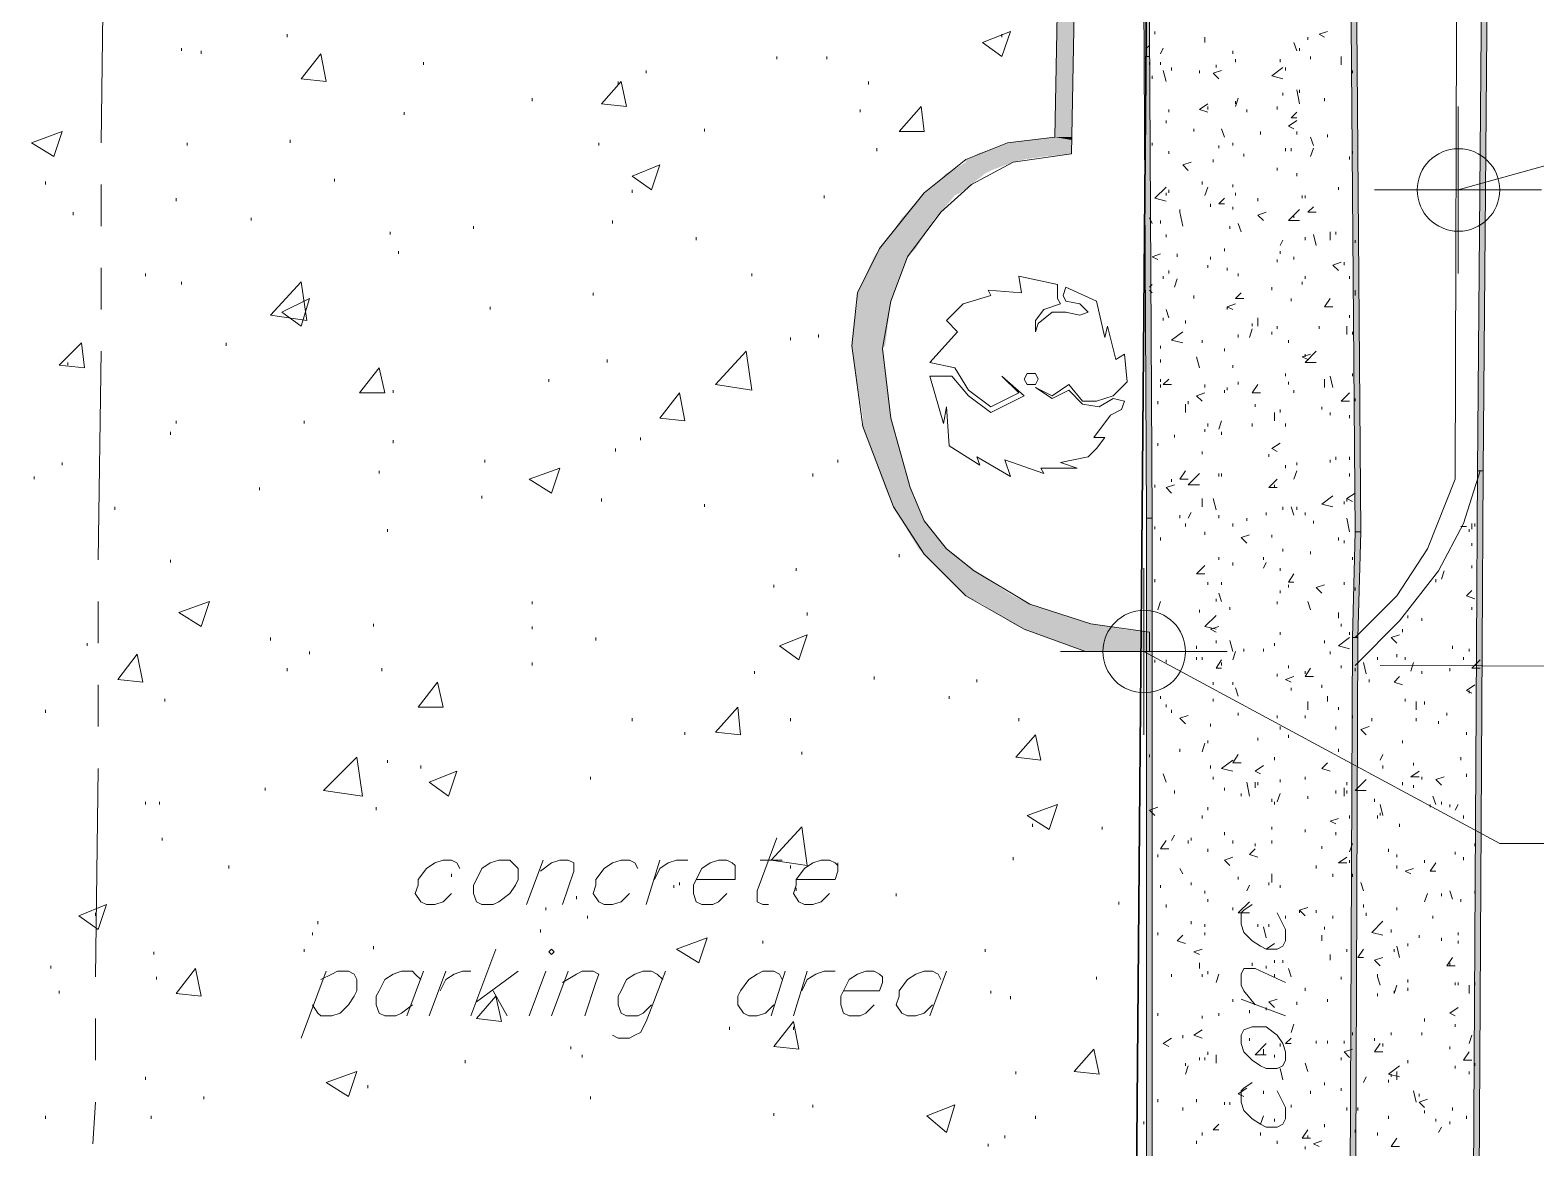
# Model space of a CAD drawing. Header units: inches. Extents: x 10 to 486, y 7 to 426.
# Drawn here: x 350.38 to 386.48, y 54.98 to 81.78 of the extents above; entities that cross this region are included whole.
import ezdxf

# ---------------------------------------------------------------- set-up
doc = ezdxf.new("R2010")
doc.units = ezdxf.units.IN
doc.header["$LTSCALE"] = 3
doc.header["$MEASUREMENT"] = 0
doc.layers.add('PDF_Geometry', color=7, linetype='Continuous', true_color=0x999999)
doc.layers.add('PDF_Solid Fills', color=7, linetype='Continuous')

msp = doc.modelspace()

# ---------------------------------------------------------------- hatches: boundary and pattern name
at = {"layer": 'PDF_Solid Fills', "true_color": 0x767676, "transparency": 33554559}
for points in [[(385.143, 71.217), (385.21, 71.217), (385.41, 95.15), (385.277, 95.15), (385.077, 71.217)], [(385.01, 47.217), (385.077, 47.217), (385.21, 71.217), (385.077, 71.217), (384.943, 47.217)]]:
    msp.add_hatch(color=8, dxfattribs=at).paths.add_polyline_path(points)

# ---------------------------------------------------------------- linework, layer by layer
at = {"layer": 'PDF_Geometry', "color": 7, "lineweight": 35}
msp.add_lwpolyline([(152.877, 30.217), (376.677, 27.083), (379.477, 363.817), (346.277, 380.083), (56.61, 152.817)], close=True, dxfattribs=at)
at = {"layer": 'PDF_Geometry', "color": 8, "lineweight": 13, "true_color": 0x767676}
for points in [[(382.143, 67.217), (383.143, 68.217), (383.877, 69.35), (384.543, 71.017), (384.61, 95.283), (384.943, 119.95), (385.277, 144.55), (385.343, 170.083), (385.41, 173.683), (385.343, 174.55), (385.077, 175.417), (384.677, 176.15), (384.077, 176.817), (383.41, 177.35), (382.61, 177.75)], [(382.143, 66.55), (383.21, 67.617), (384.143, 68.817), (384.743, 69.95), (385.143, 71.217)], [(368.277, 62.417), (367.81, 61.15), (367.81, 60.883), (367.943, 60.817), (368.077, 60.817)], [(360.677, 61.683), (360.61, 61.817), (360.477, 61.883), (360.277, 61.883), (360.077, 61.817), (359.877, 61.683), (359.677, 61.417), (359.677, 61.283), (359.61, 61.083), (359.743, 60.883), (359.877, 60.817), (360.077, 60.817), (360.277, 60.883), (360.477, 61.083)], [(362.277, 60.817), (362.677, 61.883)], [(362.61, 61.617), (362.877, 61.817), (363.077, 61.883), (363.277, 61.883), (363.41, 61.817), (363.41, 61.617), (363.143, 60.817)], [(364.943, 61.683), (364.877, 61.817), (364.743, 61.883), (364.543, 61.883), (364.343, 61.817), (364.143, 61.683), (363.943, 61.417), (363.943, 61.283), (363.877, 61.083), (364.01, 60.883), (364.143, 60.817), (364.343, 60.817), (364.543, 60.883), (364.743, 61.083)], [(365.143, 60.817), (365.477, 61.883)], [(365.343, 61.417), (365.477, 61.683), (365.677, 61.817), (365.877, 61.883), (366.143, 61.883)], [(366.343, 61.417), (367.277, 61.417), (367.277, 61.75), (367.21, 61.817), (367.077, 61.883), (366.877, 61.883), (366.677, 61.817), (366.477, 61.683), (366.343, 61.417), (366.277, 61.283), (366.277, 61.083), (366.343, 60.883), (366.477, 60.817), (366.743, 60.817), (366.877, 60.883), (367.077, 61.083)], [(367.877, 61.883), (368.41, 61.883)], [(368.743, 61.417), (369.677, 61.417), (369.743, 61.617), (369.743, 61.75), (369.677, 61.817), (369.543, 61.883), (369.343, 61.883), (369.143, 61.817), (368.943, 61.683), (368.743, 61.417), (368.743, 61.283), (368.677, 61.083), (368.81, 60.883), (368.943, 60.817), (369.143, 60.817), (369.343, 60.883), (369.543, 61.083)], [(379.677, 60.817), (379.477, 60.683), (379.41, 60.617), (379.41, 60.35), (379.477, 60.15), (379.677, 59.95), (379.877, 59.817), (380.01, 59.75), (380.277, 59.75), (380.41, 59.817), (380.477, 59.95), (380.477, 60.217), (380.41, 60.35), (380.277, 60.617)], [(360.943, 58.15), (361.543, 59.75)], [(357.477, 59.217), (356.877, 57.617)], [(357.343, 59.017), (357.61, 59.15), (357.743, 59.217), (358.01, 59.217), (358.143, 59.15), (358.21, 59.017), (358.21, 58.75), (358.143, 58.617), (358.01, 58.417), (357.81, 58.217), (357.61, 58.15), (357.343, 58.15), (357.277, 58.217), (357.143, 58.417)], [(359.743, 59.017), (359.61, 59.15), (359.543, 59.217), (359.277, 59.217), (359.077, 59.15), (358.877, 59.017), (358.743, 58.75), (358.677, 58.617), (358.677, 58.417), (358.743, 58.217), (358.877, 58.15), (359.143, 58.15), (359.277, 58.217), (359.543, 58.417)], [(359.81, 59.217), (359.41, 58.15)], [(359.943, 58.15), (360.343, 59.217)], [(360.21, 58.75), (360.343, 59.017), (360.543, 59.15), (360.743, 59.217), (360.943, 59.217)], [(362.077, 59.217), (361.077, 58.483)], [(362.743, 59.217), (362.343, 58.15)], [(362.877, 58.15), (363.277, 59.217)], [(363.143, 58.95), (363.477, 59.15), (363.61, 59.217), (363.877, 59.217), (364.01, 59.15), (363.943, 58.95), (363.677, 58.15)], [(365.61, 59.217), (365.143, 58.017), (365.01, 57.75), (364.877, 57.683), (364.743, 57.617), (364.477, 57.617), (364.343, 57.683)], [(365.543, 59.017), (365.41, 59.15), (365.277, 59.217), (365.077, 59.217), (364.877, 59.15), (364.677, 59.017), (364.543, 58.75), (364.477, 58.617), (364.477, 58.417), (364.543, 58.217), (364.677, 58.15), (364.943, 58.15), (365.077, 58.217), (365.277, 58.417)], [(368.41, 59.017), (368.343, 59.15), (368.21, 59.217), (367.943, 59.217), (367.81, 59.15), (367.61, 59.017), (367.41, 58.75), (367.343, 58.617), (367.343, 58.417), (367.477, 58.217), (367.61, 58.15), (367.81, 58.15), (368.01, 58.217), (368.21, 58.417)], [(368.477, 59.217), (368.143, 58.15)], [(368.677, 58.15), (369.01, 59.217)], [(368.877, 58.75), (369.01, 59.017), (369.21, 59.15), (369.41, 59.217), (369.677, 59.217)], [(369.877, 58.75), (370.743, 58.75), (370.81, 58.95), (370.81, 59.083), (370.743, 59.15), (370.61, 59.217), (370.41, 59.217), (370.21, 59.15), (370.01, 59.017), (369.877, 58.75), (369.81, 58.617), (369.81, 58.417), (369.877, 58.217), (370.01, 58.15), (370.277, 58.15), (370.41, 58.217), (370.61, 58.417)], [(372.21, 59.017), (372.143, 59.15), (372.01, 59.217), (371.81, 59.217), (371.61, 59.15), (371.41, 59.017), (371.21, 58.75), (371.21, 58.617), (371.143, 58.417), (371.277, 58.217), (371.41, 58.15), (371.61, 58.15), (371.81, 58.217), (372.01, 58.417)], [(372.343, 59.217), (371.943, 58.15)], [(379.743, 58.417), (379.477, 58.75), (379.41, 58.883), (379.41, 59.15), (379.477, 59.283), (379.743, 59.283), (380.477, 58.95)], [(361.477, 58.75), (361.81, 58.15)], [(380.477, 58.15), (379.41, 58.55)], [(379.677, 56.55), (379.477, 56.417), (379.41, 56.35), (379.41, 56.083), (379.477, 55.883), (379.677, 55.683), (379.877, 55.55), (380.01, 55.483), (380.277, 55.483), (380.41, 55.55), (380.477, 55.683), (380.477, 55.95), (380.41, 56.083), (380.277, 56.35)]]:
    msp.add_lwpolyline(points, dxfattribs=at)
at = {"layer": 'PDF_Geometry', "color": 9, "lineweight": 13, "true_color": 0xbbbbbb}
msp.add_lwpolyline([(375.743, 100.15), (375.343, 78.817), (373.943, 78.617), (372.943, 78.083), (372.21, 77.417), (371.41, 76.35), (371.01, 75.283), (370.81, 74.15), (371.01, 72.483), (371.477, 70.817), (371.81, 70.017), (372.343, 69.35), (373.01, 68.817), (374.343, 68.017), (375.81, 67.55), (377.21, 67.35), (377.21, 66.883), (375.677, 66.883), (374.21, 67.417), (372.81, 68.217), (371.81, 69.217), (371.077, 70.35), (370.343, 72.283), (370.077, 74.217), (370.21, 75.483), (370.743, 76.55), (371.81, 77.883), (372.81, 78.683), (373.81, 79.083), (374.943, 79.217), (375.343, 100.283)], dxfattribs=at)
at = {"layer": 'PDF_Geometry', "lineweight": 5}
for points in [[(377.143, 70.083), (377.277, 70.083), (377.143, 95.083), (377.01, 95.083)], [(382.143, 69.75), (382.277, 69.75), (382.077, 95.15), (381.943, 95.15)], [(377.143, 44.95), (377.277, 44.95), (377.277, 70.083), (377.143, 70.083)], [(382.077, 67.217), (382.21, 67.217), (382.277, 69.75), (382.143, 69.75)], [(382.01, 50.617), (382.143, 50.617), (382.21, 67.217), (382.077, 67.217)]]:
    msp.add_lwpolyline(points, close=True, dxfattribs=at)
at = {"layer": 'PDF_Geometry', "color": 8, "lineweight": 5, "true_color": 0x767676}
for points in [[(385.143, 71.217), (385.21, 71.217), (385.41, 95.15), (385.277, 95.15), (385.077, 71.217)], [(385.01, 47.217), (385.077, 47.217), (385.21, 71.217), (385.077, 71.217), (384.943, 47.217)]]:
    msp.add_lwpolyline(points, close=True, dxfattribs=at)
at = {"layer": 'PDF_Geometry', "color": 7, "lineweight": 20}
for points in [[(352.077, 79.083), (352.143, 84.083)], [(352.077, 77.083), (352.077, 78.083)], [(352.077, 75.083), (352.077, 76.083)], [(352.01, 69.083), (352.077, 74.083)], [(352.01, 67.083), (352.01, 68.083)], [(352.01, 65.083), (352.01, 66.083)], [(351.943, 59.083), (352.01, 64.083)], [(351.943, 57.083), (351.943, 58.083)], [(351.877, 55.083), (351.943, 56.083)]]:
    msp.add_lwpolyline(points, dxfattribs=at)
at = {"layer": 'PDF_Geometry', "lineweight": 13}
for points in [[(356.543, 81.683), (356.543, 81.617)], [(373.677, 81.683), (373.677, 81.617)], [(377.343, 81.75), (377.343, 81.683)], [(378.543, 81.483), (378.543, 81.617)], [(381.01, 81.617), (381.01, 81.55)], [(381.41, 81.617), (381.277, 81.683), (381.477, 81.75)], [(354.01, 81.35), (354.01, 81.283)], [(354.477, 81.283), (354.477, 81.217)], [(377.143, 81.35), (377.21, 81.417)], [(377.477, 81.217), (377.543, 81.35)], [(379.21, 81.283), (379.21, 81.217)], [(380.743, 81.283), (380.677, 81.483)], [(380.81, 81.35), (380.81, 81.283)], [(359.81, 81.017), (359.81, 80.95)], [(368.277, 81.15), (368.277, 81.083)], [(369.477, 81.15), (369.477, 81.083)], [(377.143, 81.15), (377.21, 81.15)], [(377.21, 81.017), (377.21, 80.95)], [(377.477, 81.017), (377.477, 80.95)], [(377.743, 80.883), (377.743, 80.817)], [(378.81, 80.95), (378.81, 80.883)], [(379.277, 81.083), (379.277, 81.017)], [(380.41, 80.617), (380.143, 80.683), (380.41, 80.883)], [(380.343, 81.083), (380.343, 81.017)], [(380.477, 80.883), (380.477, 80.817)], [(381.077, 81.15), (381.077, 81.083)], [(381.81, 80.95), (381.81, 81.15)], [(364.477, 80.55), (364.477, 80.483)], [(365.143, 80.817), (365.143, 80.75)], [(370.477, 80.55), (370.477, 80.483)], [(377.277, 80.683), (377.277, 80.617)], [(377.61, 80.55), (377.543, 80.817)], [(378.41, 80.817), (378.41, 80.75)], [(378.877, 80.617), (378.743, 80.75), (378.943, 80.817)], [(382.077, 80.817), (382.077, 80.75)], [(362.41, 80.15), (362.41, 80.083)], [(379.277, 79.95), (379.343, 80.15)], [(380.41, 80.283), (380.41, 80.217)], [(380.81, 80.017), (380.743, 80.35)], [(380.81, 80.35), (380.81, 80.283)], [(381.41, 80.15), (381.41, 80.083)], [(359.343, 79.817), (359.343, 79.75)], [(370.277, 79.883), (370.277, 79.817)], [(377.677, 79.883), (377.677, 79.817)], [(378.61, 79.817), (378.41, 79.883), (378.61, 80.017)], [(378.61, 79.95), (378.61, 79.883)], [(379.277, 80.083), (379.277, 80.017)], [(379.543, 79.883), (379.543, 79.817)], [(380.277, 79.95), (380.277, 79.883)], [(380.743, 79.683), (380.61, 79.683), (380.743, 79.817)], [(377.61, 79.617), (377.61, 79.55)], [(380.677, 79.417), (380.543, 79.483), (380.743, 79.617)], [(354.143, 79.083), (354.143, 79.017)], [(356.61, 79.15), (356.61, 79.083)], [(364.01, 79.083), (364.01, 79.017)], [(366.543, 79.417), (366.543, 79.35)], [(377.277, 79.083), (377.277, 79.017)], [(378.277, 79.417), (378.277, 79.35)], [(379.01, 79.217), (378.943, 79.417)], [(379.21, 79.083), (379.21, 79.017)], [(379.877, 79.35), (379.877, 79.283)], [(380.743, 79.35), (380.743, 79.283)], [(381.143, 79.017), (381.077, 79.217)], [(381.477, 79.283), (381.477, 79.217)], [(370.677, 78.95), (370.677, 78.883)], [(377.677, 78.883), (377.677, 78.817)], [(378.877, 79.017), (378.877, 78.95)], [(379.477, 78.817), (379.477, 78.75)], [(380.477, 78.95), (380.477, 78.883)], [(380.61, 78.95), (380.61, 78.883)], [(381.077, 78.75), (381.143, 78.95)], [(382.01, 78.75), (382.01, 78.683)], [(382.077, 78.883), (382.077, 78.817)], [(378.143, 78.417), (378.01, 78.55), (378.21, 78.617)], [(378.743, 78.683), (378.743, 78.617)], [(380.277, 78.483), (380.277, 78.417)], [(380.743, 78.35), (380.743, 78.283)], [(350.743, 78.15), (350.743, 78.083)], [(357.677, 78.217), (357.677, 78.15)], [(377.61, 77.683), (377.343, 77.75), (377.61, 78.017)], [(378.477, 78.15), (378.477, 78.083)], [(378.543, 77.817), (378.61, 78.017)], [(379.21, 78.083), (379.21, 78.017)], [(381.743, 78.017), (381.743, 77.95)], [(353.877, 77.75), (353.877, 77.683)], [(364.81, 77.95), (364.81, 77.883)], [(369.41, 77.817), (369.41, 77.75)], [(377.61, 77.883), (377.61, 77.817)], [(377.677, 77.95), (377.677, 77.883)], [(378.677, 77.617), (378.677, 77.55)], [(379.01, 77.617), (378.877, 77.617), (379.01, 77.75)], [(379.277, 77.883), (379.277, 77.817)], [(379.81, 77.75), (379.81, 77.683)], [(380.877, 77.817), (380.877, 77.75)], [(380.943, 77.817), (380.943, 77.75)], [(351.41, 77.417), (351.41, 77.35)], [(355.677, 77.283), (355.677, 77.217)], [(377.277, 77.15), (377.21, 77.283)], [(378.01, 77.083), (377.943, 77.417), (377.943, 77.483)], [(379.21, 77.55), (379.21, 77.483)], [(379.943, 77.217), (379.81, 77.35), (380.01, 77.417)], [(380.81, 77.217), (380.543, 77.217), (380.81, 77.483)], [(380.677, 77.35), (380.677, 77.283)], [(381.21, 77.417), (381.01, 77.417), (381.143, 77.55)], [(359.01, 76.95), (359.01, 76.883)], [(361.01, 77.083), (361.01, 77.017)], [(364.343, 77.217), (364.343, 77.15)], [(377.477, 77.217), (377.477, 77.15)], [(379.143, 77.083), (379.143, 77.017)], [(379.41, 76.95), (379.343, 77.15)], [(381.543, 76.75), (381.543, 76.95)], [(381.677, 76.95), (381.677, 76.883)], [(366.343, 76.817), (366.343, 76.75)], [(377.61, 76.883), (377.61, 76.817)], [(379.01, 76.55), (379.01, 76.483)], [(380.343, 76.617), (380.41, 76.75)], [(380.943, 76.817), (380.943, 76.75)], [(381.21, 76.617), (381.143, 76.883)], [(382.143, 76.75), (382.143, 76.683)], [(359.21, 76.483), (359.21, 76.417)], [(377.41, 76.283), (377.277, 76.35), (377.477, 76.417)], [(377.877, 76.417), (377.877, 76.35)], [(378.677, 76.35), (378.677, 76.283)], [(380.277, 76.283), (380.277, 76.217)], [(380.343, 76.483), (380.343, 76.417)], [(380.677, 76.35), (380.677, 76.283)], [(381.743, 76.017), (381.61, 76.15), (381.81, 76.217)], [(381.877, 76.217), (381.877, 76.15)], [(353.143, 75.95), (353.143, 75.883)], [(367.677, 75.95), (367.677, 75.883)], [(377.543, 75.883), (377.543, 75.817)], [(377.677, 76.017), (377.677, 75.95)], [(377.81, 75.617), (377.877, 75.817)], [(378.61, 76.15), (378.61, 76.083)], [(379.077, 76.083), (379.077, 76.017)], [(379.343, 75.95), (379.343, 75.883)], [(380.943, 75.883), (380.943, 75.817)], [(382.01, 75.883), (382.01, 75.817)], [(354.01, 75.75), (354.01, 75.683)], [(363.877, 75.483), (363.877, 75.417)], [(377.21, 75.617), (377.277, 75.683)], [(377.21, 75.55), (377.277, 75.483)], [(379.477, 75.35), (379.277, 75.35), (379.41, 75.483)], [(380.143, 75.617), (380.143, 75.55)], [(380.877, 75.75), (380.877, 75.683)], [(382.143, 75.417), (382.143, 75.483), (382.143, 75.55)], [(361.41, 75.15), (361.41, 75.083)], [(378.277, 75.417), (378.277, 75.35)], [(379.21, 75.083), (379.077, 75.15), (379.277, 75.217)], [(379.077, 75.15), (379.077, 75.083)], [(380.61, 75.35), (380.61, 75.283)], [(381.61, 75.15), (381.41, 75.15), (381.543, 75.35)], [(377.543, 74.883), (377.543, 74.817)], [(377.677, 74.883), (377.61, 75.083)], [(378.077, 74.817), (378.077, 74.75)], [(379.677, 74.75), (379.677, 74.683)], [(379.81, 74.683), (379.81, 74.883)], [(382.01, 74.95), (382.01, 74.883)], [(368.61, 74.417), (368.61, 74.35)], [(369.277, 74.483), (369.277, 74.417)], [(378.01, 74.283), (377.743, 74.35), (378.01, 74.55)], [(379.343, 74.483), (379.343, 74.417)], [(379.61, 74.417), (379.677, 74.617)], [(380.143, 74.55), (380.143, 74.483)], [(380.277, 74.683), (380.277, 74.617)], [(381.943, 74.483), (381.943, 74.683)], [(382.077, 74.55), (382.077, 74.483)], [(355.077, 74.283), (355.077, 74.217)], [(377.477, 74.217), (377.477, 74.15)], [(378.477, 74.35), (378.477, 74.283)], [(379.01, 74.15), (379.01, 74.083)], [(380.543, 74.35), (380.543, 74.283)], [(381.01, 73.883), (380.877, 73.95), (381.077, 74.017)], [(381.21, 73.817), (380.943, 73.817), (381.21, 74.083)], [(380.943, 74.017), (380.943, 73.95)], [(351.277, 73.817), (351.277, 73.75)], [(364.21, 73.883), (364.21, 73.817)], [(377.477, 73.883), (377.477, 73.817)], [(378.41, 73.683), (378.343, 73.95)], [(379.21, 73.75), (379.21, 73.683)], [(362.81, 73.417), (362.81, 73.35)], [(377.477, 73.417), (377.477, 73.35)], [(377.477, 73.283), (377.477, 73.217)], [(377.743, 73.283), (377.543, 73.283), (377.677, 73.417)], [(378.543, 73.283), (378.543, 73.217)], [(379.343, 73.35), (379.343, 73.283)], [(379.877, 73.083), (379.677, 73.083), (379.81, 73.283)], [(380.477, 73.55), (380.477, 73.483)], [(380.543, 73.35), (380.543, 73.283)], [(381.41, 73.217), (381.41, 73.417)], [(381.61, 73.217), (381.543, 73.483)], [(382.077, 73.55), (382.077, 73.483)], [(359.077, 73.15), (359.077, 73.083)], [(378.477, 72.883), (378.343, 73.017), (378.543, 73.083)], [(379.01, 73.15), (379.01, 73.083)], [(379.077, 73.217), (379.077, 73.15)], [(380.677, 73.15), (380.677, 73.083)], [(382.01, 72.883), (381.81, 72.883), (382.01, 73.083)], [(382.143, 72.95), (382.143, 72.883)], [(377.41, 72.883), (377.41, 72.817)], [(378.077, 72.617), (378.077, 72.817)], [(378.143, 72.883), (378.143, 72.817)], [(379.743, 72.817), (379.743, 72.75)], [(380.21, 72.417), (380.21, 72.617)], [(380.343, 72.683), (380.343, 72.617)], [(381.343, 72.75), (381.343, 72.683)], [(381.543, 72.617), (381.543, 72.55)], [(353.877, 72.417), (353.877, 72.35)], [(356.943, 72.417), (356.943, 72.35)], [(378.543, 72.217), (378.543, 72.15)], [(378.61, 72.35), (378.61, 72.283)], [(378.877, 72.217), (378.943, 72.417)], [(379.677, 72.35), (379.677, 72.283)], [(380.477, 72.35), (380.477, 72.283)], [(382.01, 72.55), (382.01, 72.483)], [(353.743, 72.15), (353.743, 72.083)], [(359.077, 71.95), (359.077, 71.883)], [(365.01, 72.017), (365.01, 71.95)], [(377.41, 71.883), (377.41, 71.817)], [(377.81, 72.083), (377.81, 72.017)], [(378.943, 72.15), (378.943, 72.083)], [(380.277, 71.683), (380.143, 71.75), (380.343, 71.883)], [(361.277, 71.483), (361.277, 71.417)], [(364.41, 71.75), (364.41, 71.683)], [(369.743, 71.483), (369.743, 71.417)], [(378.477, 71.683), (378.477, 71.617)], [(380.077, 71.617), (380.077, 71.55)], [(381.543, 71.483), (381.543, 71.417)], [(381.677, 71.55), (381.677, 71.483)], [(382.01, 71.55), (382.01, 71.483)], [(351.143, 71.417), (351.143, 71.35)], [(358.743, 71.217), (358.743, 71.15)], [(369.143, 71.15), (369.143, 71.083)], [(378.143, 71.017), (377.943, 71.017), (378.077, 71.217)], [(378.41, 70.883), (378.143, 70.883), (378.41, 71.15)], [(378.877, 71.15), (378.877, 71.083)], [(378.943, 71.15), (378.943, 71.083)], [(380.477, 71.35), (380.477, 71.283)], [(380.677, 71.017), (380.743, 71.217)], [(380.743, 71.417), (380.743, 71.35)], [(382.01, 71.15), (382.01, 71.083)], [(350.477, 71.083), (350.477, 71.017)], [(355.877, 70.817), (355.877, 70.75)], [(377.343, 70.883), (377.343, 70.817)], [(377.743, 70.683), (377.61, 70.817), (377.81, 70.883)], [(377.743, 71.017), (377.743, 70.95)], [(380.277, 70.817), (380.077, 70.817), (380.277, 71.017)], [(380.21, 70.883), (380.21, 70.817)], [(361.21, 70.617), (361.21, 70.55)], [(364.077, 70.55), (364.077, 70.483)], [(366.543, 70.417), (366.543, 70.35)], [(378.477, 70.35), (378.477, 70.55), (378.477, 70.483)], [(378.81, 70.283), (378.743, 70.55)], [(381.61, 70.35), (381.343, 70.417), (381.61, 70.617)], [(381.877, 70.483), (381.877, 70.417)], [(382.077, 70.483), (381.943, 70.55), (382.143, 70.683)], [(381.943, 70.55), (381.943, 70.483)], [(352.41, 70.35), (352.41, 70.283)], [(377.943, 70.15), (377.943, 70.083)], [(378.143, 70.083), (378.21, 70.217)], [(378.877, 70.15), (378.877, 70.083)], [(379.543, 70.083), (379.543, 70.017)], [(380.01, 70.217), (380.01, 70.15)], [(380.41, 70.35), (380.41, 70.283)], [(380.677, 70.15), (380.61, 70.35)], [(380.743, 70.35), (380.743, 70.283)], [(380.943, 70.217), (380.943, 70.15)], [(382.01, 69.75), (381.943, 70.083)], [(358.943, 69.817), (358.943, 69.75)], [(377.343, 69.883), (377.343, 69.817)], [(378.077, 69.95), (378.077, 69.883)], [(378.543, 69.75), (378.543, 69.683)], [(379.21, 69.95), (379.21, 69.883)], [(379.543, 69.483), (379.41, 69.617), (379.61, 69.683)], [(380.143, 69.683), (380.143, 69.617)], [(381.143, 70.017), (381.143, 69.95)], [(384.677, 69.883), (384.81, 69.883)], [(384.877, 69.817), (384.877, 69.75)], [(384.943, 69.817), (384.943, 69.95)], [(385.01, 69.95), (385.01, 69.883)], [(377.477, 69.617), (377.477, 69.55)], [(380.41, 69.35), (380.41, 69.283)], [(381.743, 69.617), (381.743, 69.55)], [(381.877, 69.55), (381.877, 69.483)], [(384.943, 69.483), (384.943, 69.417)], [(353.743, 69.083), (353.743, 69.017)], [(371.21, 69.217), (371.21, 69.15)], [(378.877, 69.15), (378.877, 69.083)], [(379.21, 69.017), (379.21, 68.95)], [(379.943, 69.15), (379.943, 69.083)], [(379.943, 68.883), (380.01, 69.017)], [(381.077, 69.283), (381.077, 69.217)], [(382.077, 69.15), (382.077, 69.083)], [(368.743, 68.883), (368.743, 68.817)], [(377.277, 68.883), (377.277, 68.817), (377.277, 68.75)], [(377.343, 68.617), (377.343, 68.55)], [(378.543, 68.75), (378.343, 68.75), (378.543, 68.95)], [(380.343, 68.883), (380.343, 68.817)], [(380.677, 68.55), (380.543, 68.55), (380.677, 68.75)], [(384.077, 68.617), (384.077, 68.55)], [(384.21, 68.617), (384.277, 68.817)], [(384.943, 68.95), (384.943, 68.883)], [(368.21, 68.483), (368.21, 68.417)], [(378.61, 68.55), (378.61, 68.483)], [(378.943, 68.083), (378.877, 68.283)], [(378.943, 68.55), (378.943, 68.483)], [(380.343, 68.35), (380.343, 68.283)], [(380.543, 68.483), (380.543, 68.417)], [(381.343, 68.283), (381.21, 68.417), (381.41, 68.483)], [(381.877, 68.55), (381.877, 68.483)], [(382.143, 68.417), (382.143, 68.35)], [(385.01, 68.15), (384.81, 68.217), (384.943, 68.35)], [(362.41, 68.083), (362.41, 68.017)], [(377.277, 67.883), (377.277, 67.817)], [(377.41, 67.883), (377.477, 68.083)], [(378.41, 67.883), (378.41, 67.817)], [(378.81, 68.15), (378.81, 68.083)], [(379.143, 67.95), (379.143, 67.883)], [(380.277, 68.083), (380.277, 68.017)], [(381.077, 67.883), (381.01, 68.083)], [(384.943, 67.95), (384.943, 67.883)], [(358.61, 67.55), (358.61, 67.483)], [(369.01, 67.817), (369.01, 67.75)], [(378.81, 67.417), (378.543, 67.483), (378.81, 67.75)], [(381.743, 67.683), (381.743, 67.817)], [(381.81, 67.55), (381.81, 67.483)], [(383.41, 67.75), (383.41, 67.683)], [(383.743, 67.683), (383.743, 67.617)], [(356.143, 67.217), (356.143, 67.15)], [(362.41, 67.483), (362.41, 67.417)], [(363.943, 67.217), (363.943, 67.15)], [(378.81, 67.35), (378.677, 67.417), (378.877, 67.483)], [(378.81, 67.15), (378.81, 67.083)], [(379.21, 66.883), (379.143, 67.15)], [(380.343, 67.35), (380.343, 67.283)], [(381.41, 67.15), (381.41, 67.083)], [(382.01, 66.95), (381.743, 67.017), (382.01, 67.217)], [(382.01, 67.35), (382.01, 67.283)], [(383.143, 67.083), (383.01, 67.217), (383.21, 67.283)], [(383.277, 67.417), (383.277, 67.35)], [(351.743, 67.083), (351.743, 67.017)], [(357.077, 66.883), (357.077, 66.817)], [(378.343, 67.017), (378.343, 66.95)], [(379.21, 66.683), (379.277, 66.883)], [(379.477, 66.95), (379.477, 66.883)], [(379.943, 66.95), (379.943, 66.883)], [(380.21, 67.083), (380.21, 67.017)], [(381.543, 66.883), (381.543, 66.817)], [(383.143, 66.817), (383.143, 66.75)], [(384.477, 67.017), (384.477, 66.95)], [(384.877, 66.95), (384.877, 66.883)], [(356.543, 66.483), (356.543, 66.417)], [(358.81, 66.483), (358.81, 66.417)], [(362.41, 66.617), (362.41, 66.55)], [(377.343, 66.683), (377.343, 66.617)], [(377.61, 66.683), (377.61, 66.617)], [(378.343, 66.75), (378.343, 66.683)], [(378.477, 66.75), (378.477, 66.683)], [(378.943, 66.483), (378.81, 66.483), (378.943, 66.683)], [(378.943, 66.617), (378.943, 66.55)], [(380.543, 66.55), (380.543, 66.483)], [(381.143, 66.283), (380.943, 66.283), (381.077, 66.483)], [(381.81, 66.55), (381.81, 66.483)], [(382.143, 66.483), (382.143, 66.417)], [(382.41, 66.35), (382.343, 66.617)], [(382.677, 66.75), (382.677, 66.683)], [(383.343, 66.75), (383.343, 66.683)], [(383.477, 66.417), (383.543, 66.617)], [(384.41, 66.483), (384.41, 66.417)], [(384.743, 66.75), (384.743, 66.683)], [(385.143, 66.483), (384.943, 66.483), (385.143, 66.683)], [(367.743, 66.417), (367.743, 66.35)], [(370.61, 66.283), (370.61, 66.217)], [(373.077, 66.217), (373.077, 66.15)], [(378.743, 66.15), (378.743, 66.083)], [(379.21, 66.15), (379.21, 66.083)], [(380.277, 66.35), (380.277, 66.283)], [(380.61, 66.15), (380.477, 66.217), (380.677, 66.283)], [(380.943, 66.417), (380.943, 66.35)], [(381.343, 66.083), (381.343, 66.017)], [(382.477, 66.217), (382.477, 66.15)], [(383.277, 66.083), (383.077, 66.15), (383.21, 66.283)], [(383.743, 66.417), (383.743, 66.35)], [(384.943, 65.883), (384.81, 65.95), (385.01, 66.083)], [(353.61, 65.75), (353.61, 65.683)], [(372.41, 65.817), (372.41, 65.75)], [(377.477, 65.817), (377.477, 65.75)], [(378.743, 65.75), (378.743, 65.683)], [(379.343, 65.817), (379.277, 66.017)], [(380.61, 66.017), (380.61, 65.95)], [(381.477, 65.683), (381.477, 65.817)], [(383.343, 65.75), (383.343, 65.683)], [(384.877, 65.95), (384.877, 65.883)], [(350.743, 65.483), (350.743, 65.417)], [(377.61, 65.617), (377.61, 65.55)], [(377.743, 65.483), (377.743, 65.417)], [(378.077, 65.15), (377.943, 65.283), (378.143, 65.35)], [(379.343, 65.417), (379.343, 65.35)], [(380.277, 65.35), (380.277, 65.283)], [(380.943, 65.35), (380.943, 65.283)], [(381.01, 65.483), (381.01, 65.683)], [(381.743, 65.55), (381.743, 65.483)], [(382.077, 65.35), (382.077, 65.283)], [(383.61, 65.483), (383.61, 65.683)], [(383.81, 65.683), (383.81, 65.617)], [(384.343, 65.417), (384.343, 65.35)], [(364.81, 65.283), (364.81, 65.217)], [(368.61, 65.283), (368.61, 65.217)], [(374.077, 65.283), (374.077, 65.217)], [(378.677, 65.15), (378.677, 65.083)], [(380.343, 65.083), (380.343, 65.017)], [(381.677, 65.083), (381.677, 65.017)], [(382.41, 64.883), (382.277, 65.017), (382.477, 65.083)], [(382.543, 65.283), (382.543, 65.217)], [(383.61, 65.283), (383.61, 65.217)], [(384.143, 65.217), (384.143, 65.15)], [(366.077, 64.95), (366.077, 64.883)], [(378.477, 64.483), (378.543, 64.683)], [(378.61, 64.75), (378.61, 64.683)], [(379.81, 64.817), (379.81, 64.75)], [(380.543, 64.883), (380.543, 64.817)], [(383.277, 64.75), (383.277, 64.683)], [(384.81, 64.95), (384.81, 64.883)], [(358.943, 64.283), (358.943, 64.217)], [(368.877, 64.483), (368.877, 64.417)], [(377.21, 64.417), (377.21, 64.35)], [(377.943, 64.55), (377.943, 64.483)], [(379.21, 64.017), (378.943, 64.083), (379.21, 64.283)], [(379.41, 64.217), (379.21, 64.217), (379.343, 64.417)], [(380.21, 64.35), (380.21, 64.283)], [(381.743, 64.55), (381.743, 64.483)], [(382.743, 64.283), (382.81, 64.417)], [(384.677, 64.35), (384.677, 64.283)], [(359.743, 64.15), (359.743, 64.083)], [(377.61, 63.75), (377.543, 63.95)], [(378.677, 64.15), (378.677, 64.083)], [(379.877, 63.95), (379.743, 64.017), (379.943, 64.15)], [(381.543, 64.017), (381.343, 64.083), (381.477, 64.217)], [(382.81, 64.15), (382.81, 64.083)], [(383.677, 63.883), (383.477, 63.883), (383.677, 64.017)], [(383.543, 64.217), (383.543, 64.15)], [(384.81, 63.95), (384.81, 63.883)], [(356.01, 63.617), (356.01, 63.55)], [(363.81, 63.883), (363.81, 63.817)], [(377.81, 63.55), (377.81, 63.483)], [(378.743, 63.883), (378.743, 63.817)], [(379.01, 63.617), (379.01, 63.55)], [(379.61, 63.417), (379.543, 63.75)], [(379.743, 63.617), (379.743, 63.75)], [(379.81, 63.75), (379.81, 63.683)], [(380.343, 63.817), (380.343, 63.75)], [(380.943, 63.883), (380.943, 63.817)], [(381.677, 63.55), (381.677, 63.483)], [(381.877, 63.417), (381.877, 63.617)], [(381.943, 63.75), (381.943, 63.683)], [(381.943, 63.55), (381.943, 63.483)], [(382.41, 63.55), (382.143, 63.55), (382.41, 63.817)], [(383.277, 63.75), (383.277, 63.683)], [(383.543, 63.683), (383.543, 63.617)], [(383.743, 63.883), (383.743, 63.817)], [(384.21, 63.683), (384.077, 63.817), (384.277, 63.883)], [(353.143, 63.283), (353.143, 63.217)], [(353.477, 63.283), (353.477, 63.217)], [(379.41, 63.483), (379.41, 63.417)], [(380.143, 63.35), (380.143, 63.283)], [(380.21, 63.283), (380.21, 63.217)], [(380.277, 63.283), (380.343, 63.483)], [(381.01, 63.417), (381.01, 63.35)], [(382.61, 63.35), (382.61, 63.283)], [(382.81, 62.95), (382.743, 63.217)], [(383.943, 63.217), (383.943, 63.15)], [(384.077, 63.217), (384.01, 63.417)], [(384.21, 63.283), (384.21, 63.217)], [(384.41, 63.217), (384.41, 63.15)], [(384.543, 63.083), (384.61, 63.217)], [(358.677, 63.15), (358.677, 63.083)], [(377.343, 62.95), (377.21, 63.083), (377.41, 63.15)], [(378.477, 62.95), (378.477, 62.883)], [(378.61, 63.15), (378.61, 63.083)], [(381.677, 62.75), (381.543, 62.817), (381.743, 62.883)], [(382.01, 62.95), (382.01, 62.883)], [(382.677, 62.95), (382.677, 62.883)], [(382.743, 63.017), (382.743, 62.95)], [(384.743, 62.95), (384.743, 62.883)], [(374.41, 62.75), (374.41, 62.683)], [(376.077, 62.683), (376.077, 62.617)], [(377.743, 62.35), (377.81, 62.483)], [(379.01, 62.55), (379.01, 62.483)], [(380.143, 62.683), (380.143, 62.617)], [(380.943, 62.617), (380.943, 62.55)], [(381.677, 62.55), (381.677, 62.483)], [(383.21, 62.75), (383.21, 62.683)], [(353.543, 62.417), (353.543, 62.35)], [(377.677, 62.15), (377.477, 62.15), (377.61, 62.35)], [(378.143, 62.35), (378.143, 62.283)], [(378.21, 62.417), (378.21, 62.35)], [(378.61, 62.15), (378.61, 62.083)], [(379.21, 62.35), (379.21, 62.283)], [(379.81, 61.95), (379.61, 62.017), (379.743, 62.15)], [(379.743, 62.283), (379.743, 62.217)], [(380.143, 62.35), (380.143, 62.283)], [(381.343, 62.217), (381.343, 62.15)], [(382.01, 62.083), (382.077, 62.283)], [(382.943, 62.15), (382.943, 62.083)], [(385.01, 62.283), (385.01, 62.217)], [(355.143, 61.75), (355.143, 61.683)], [(368.61, 61.75), (368.61, 61.683)], [(369.743, 61.817), (369.743, 61.75)], [(373.943, 61.95), (373.943, 61.883)], [(377.41, 62.017), (377.41, 61.95)], [(379.143, 61.75), (379.01, 61.883), (379.21, 61.95)], [(381.21, 61.75), (381.21, 61.683)], [(381.943, 61.817), (381.743, 61.817), (381.943, 61.95)], [(382.01, 61.883), (382.01, 61.817)], [(383.143, 62.017), (383.143, 61.95)], [(383.143, 61.75), (383.143, 61.683)], [(383.81, 61.883), (383.81, 61.817)], [(384.077, 61.617), (383.943, 61.617), (384.077, 61.817)], [(384.543, 62.083), (384.543, 62.017)], [(384.743, 61.95), (384.743, 61.883)], [(360.477, 61.55), (360.477, 61.483)], [(378.01, 61.55), (377.943, 61.683)], [(379.343, 61.483), (379.343, 61.417)], [(380.143, 61.35), (380.143, 61.55)], [(381.61, 61.55), (381.61, 61.483)], [(382.077, 61.55), (382.077, 61.483)], [(383.477, 61.55), (383.343, 61.617), (383.543, 61.683)], [(363.477, 61.017), (363.477, 60.95)], [(365.81, 61.283), (365.81, 61.217)], [(365.943, 61.35), (365.943, 61.283)], [(368.743, 61.217), (368.743, 61.15)], [(371.143, 61.083), (371.143, 61.017)], [(377.477, 61.283), (377.477, 61.217)], [(378.21, 61.35), (378.21, 61.283)], [(378.543, 61.15), (378.543, 61.083)], [(379.543, 61.15), (379.61, 61.283)], [(380.077, 61.35), (380.077, 61.283)], [(380.343, 61.283), (380.343, 61.217)], [(382.343, 61.15), (382.277, 61.35)], [(383.81, 60.883), (383.877, 61.083)], [(384.21, 61.083), (384.21, 61.017)], [(384.477, 60.95), (384.41, 61.15)], [(385.01, 61.15), (385.01, 61.083)], [(362.743, 60.75), (362.743, 60.683)], [(376.477, 60.883), (376.477, 60.817)], [(377.61, 60.817), (377.61, 60.75)], [(378.61, 60.95), (378.61, 60.883)], [(379.21, 60.75), (379.21, 60.683)], [(379.61, 60.617), (379.343, 60.617), (379.61, 60.883)], [(380.943, 60.55), (380.81, 60.683), (381.01, 60.75)], [(380.81, 60.683), (380.81, 60.617)], [(381.21, 60.683), (381.21, 60.617)], [(382.343, 60.817), (382.343, 60.75)], [(383.143, 60.75), (383.143, 60.683)], [(384.677, 60.95), (384.677, 60.883)], [(351.943, 60.617), (351.943, 60.55)], [(357.277, 60.417), (357.277, 60.35)], [(363.743, 60.55), (363.743, 60.483)], [(378.21, 60.417), (378.21, 60.35)], [(378.543, 60.35), (378.543, 60.283)], [(379.81, 60.35), (379.81, 60.283)], [(380.077, 60.35), (380.077, 60.283)], [(380.477, 60.55), (380.477, 60.483)], [(381.61, 60.55), (381.61, 60.483)], [(382.41, 60.617), (382.41, 60.55)], [(382.81, 60.083), (382.543, 60.15), (382.81, 60.417)], [(384.01, 60.55), (384.01, 60.483)], [(357.143, 60.15), (357.143, 60.083)], [(362.61, 60.217), (362.61, 60.15)], [(367.943, 59.95), (367.943, 59.883)], [(377.41, 60.15), (377.41, 60.083)], [(378.077, 59.883), (377.877, 59.95), (378.01, 60.083)], [(378.543, 60.15), (378.543, 60.083)], [(380.01, 60.017), (379.943, 60.283)], [(381.343, 59.95), (381.343, 60.083)], [(381.41, 60.283), (381.41, 60.217)], [(383.01, 60.217), (383.01, 60.15)], [(383.677, 60.083), (383.677, 60.017)], [(384.21, 60.017), (384.21, 59.95)], [(384.61, 60.15), (384.61, 60.083)], [(384.61, 59.95), (384.61, 59.883)], [(353.343, 59.683), (353.343, 59.617)], [(356.943, 59.75), (356.943, 59.683)], [(358.61, 59.817), (358.61, 59.75)], [(373.277, 59.75), (373.277, 59.683)], [(378.41, 59.617), (378.277, 59.683), (378.477, 59.75)], [(380.21, 59.75), (380.01, 59.75), (380.21, 59.883)], [(381.543, 59.617), (381.543, 59.55), (381.543, 59.483)], [(381.943, 59.75), (381.943, 59.683)], [(382.343, 59.55), (382.21, 59.55), (382.343, 59.75)], [(383.077, 59.75), (383.077, 59.683)], [(383.21, 59.55), (383.143, 59.817)], [(383.41, 59.883), (383.41, 59.817)], [(350.877, 59.35), (350.877, 59.283)], [(378.41, 59.283), (378.41, 59.417)], [(378.61, 59.217), (378.61, 59.15)], [(379.677, 59.417), (379.677, 59.35)], [(380.01, 59.35), (380.01, 59.283)], [(380.21, 59.483), (380.21, 59.417)], [(380.41, 59.483), (380.41, 59.417)], [(380.61, 59.083), (380.543, 59.283)], [(382.743, 59.35), (382.61, 59.483), (382.81, 59.55)], [(384.543, 59.35), (384.343, 59.35), (384.477, 59.55)], [(384.41, 59.417), (384.41, 59.35)], [(353.41, 59.083), (353.41, 59.017)], [(375.943, 59.083), (375.943, 59.017)], [(377.743, 59.15), (377.743, 59.083)], [(378.81, 58.95), (378.877, 59.15)], [(380.21, 59.15), (380.21, 59.083)], [(381.81, 59.083), (381.81, 59.017)], [(382.743, 58.883), (382.677, 59.083), (382.677, 59.15)], [(383.077, 58.75), (383.077, 58.683), (383.143, 58.883)], [(383.41, 59.017), (383.41, 58.95)], [(384.543, 58.95), (384.543, 58.883)], [(384.61, 58.95), (384.61, 58.883)], [(384.877, 58.683), (384.877, 58.883)], [(385.01, 58.95), (385.01, 58.883)], [(351.077, 58.75), (351.077, 58.683)], [(373.41, 58.75), (373.41, 58.683)], [(373.877, 58.617), (373.877, 58.55)], [(379.21, 58.55), (379.21, 58.483)], [(380.21, 58.35), (380.077, 58.483), (380.277, 58.55)], [(380.743, 58.483), (380.743, 58.417)], [(380.943, 58.817), (380.943, 58.75)], [(381.477, 58.55), (381.477, 58.483)], [(382.677, 58.683), (382.677, 58.617)], [(383.41, 58.817), (383.41, 58.75)], [(377.41, 58.217), (377.41, 58.15)], [(378.477, 58.15), (378.477, 58.083)], [(378.877, 58.217), (378.877, 58.15)], [(379.61, 58.283), (379.61, 58.217)], [(380.01, 58.35), (380.01, 58.283)], [(384.543, 58.15), (384.41, 58.217), (384.61, 58.35)], [(367.143, 57.883), (367.143, 57.817)], [(368.677, 57.883), (368.677, 57.817)], [(378.477, 57.617), (378.277, 57.683), (378.477, 57.817)], [(380.61, 57.75), (380.677, 57.95)], [(383.81, 58.083), (383.81, 58.017)], [(384.543, 57.95), (384.543, 57.883)], [(363.343, 57.417), (363.343, 57.35)], [(377.677, 57.417), (377.543, 57.483), (377.743, 57.617)], [(378.01, 57.683), (378.01, 57.617)], [(379.61, 57.617), (379.61, 57.55)], [(380.01, 57.217), (379.743, 57.217), (380.01, 57.483)], [(380.343, 57.483), (380.343, 57.417)], [(380.61, 57.483), (380.477, 57.483), (380.61, 57.617)], [(381.21, 57.55), (381.21, 57.483)], [(381.477, 57.55), (381.477, 57.483)], [(381.877, 57.55), (381.877, 57.483)], [(382.077, 57.75), (382.077, 57.683)], [(382.61, 57.617), (382.61, 57.55)], [(382.81, 57.283), (382.61, 57.283), (382.743, 57.483)], [(382.81, 57.483), (382.81, 57.417)], [(383.01, 57.75), (383.01, 57.683)], [(383.743, 57.75), (383.743, 57.683)], [(384.41, 57.417), (384.41, 57.35)], [(384.877, 57.483), (384.943, 57.683)], [(360.81, 57.083), (360.81, 57.017)], [(363.61, 57.217), (363.61, 57.15)], [(378.41, 57.15), (378.41, 57.083)], [(378.543, 57.15), (378.543, 57.083)], [(378.61, 57.283), (378.61, 57.217)], [(378.81, 57.017), (378.81, 57.217)], [(378.81, 57.15), (378.81, 57.083)], [(379.943, 57.35), (379.943, 57.283), (379.943, 57.217)], [(380.21, 57.217), (380.21, 57.15)], [(381.81, 57.15), (381.81, 57.083)], [(382.01, 57.15), (381.877, 57.283), (382.077, 57.35)], [(383.41, 57.083), (383.41, 57.017)], [(384.943, 57.083), (384.743, 57.083), (384.877, 57.283)], [(353.143, 56.683), (353.143, 56.617)], [(374.01, 56.817), (374.01, 56.75)], [(378.077, 57.017), (378.077, 56.95)], [(378.077, 56.75), (378.143, 56.95)], [(380.41, 56.617), (380.343, 56.883)], [(381.01, 56.817), (380.943, 57.017)], [(382.343, 56.55), (382.41, 56.683)], [(383.21, 56.683), (382.943, 56.75), (383.21, 56.95)], [(383.01, 56.75), (383.01, 56.683)], [(383.143, 56.617), (383.143, 56.817)], [(384.543, 56.95), (384.543, 56.883)], [(384.877, 56.817), (384.877, 56.75)], [(385.01, 57.017), (385.01, 56.95)], [(379.477, 56.217), (379.343, 56.283), (379.543, 56.417)], [(379.943, 56.35), (379.943, 56.283)], [(381.077, 56.35), (381.077, 56.283)], [(381.41, 56.55), (381.41, 56.483)], [(381.81, 56.417), (381.81, 56.35)], [(382.943, 56.617), (382.943, 56.55)], [(383.61, 56.083), (383.543, 56.35)], [(354.543, 56.217), (354.543, 56.15)], [(363.81, 56.217), (363.81, 56.15)], [(369.143, 56.017), (369.143, 55.95)], [(377.41, 56.15), (377.41, 56.083)], [(378.343, 56.15), (378.343, 56.083)], [(379.01, 56.083), (379.01, 56.017)], [(379.143, 56.083), (379.143, 56.017)], [(380.61, 56.017), (380.61, 55.95)], [(383.677, 56.283), (383.677, 56.217)], [(383.81, 55.95), (383.677, 56.083), (383.877, 56.15)], [(350.743, 55.75), (350.743, 55.683)], [(353.277, 55.75), (353.277, 55.683)], [(368.21, 55.817), (368.21, 55.75)], [(374.477, 55.75), (374.477, 55.683)], [(377.077, 55.617), (377.077, 55.55)], [(377.277, 55.817), (377.277, 55.75)], [(378.01, 55.95), (378.01, 55.883)], [(379.877, 55.55), (379.943, 55.75)], [(380.21, 55.683), (380.21, 55.617)], [(381.943, 55.95), (381.943, 55.883)], [(382.21, 55.95), (382.21, 55.883)], [(382.943, 55.75), (382.943, 55.683)], [(383.81, 55.883), (383.81, 55.817)], [(384.077, 55.683), (384.077, 55.617)], [(384.41, 55.617), (384.41, 55.55)], [(384.477, 55.95), (384.477, 55.883)], [(384.81, 55.75), (384.81, 55.683)], [(373.743, 55.283), (373.743, 55.217)], [(378.477, 55.35), (378.477, 55.283)], [(378.877, 55.417), (378.743, 55.417), (378.877, 55.55)], [(379.877, 55.35), (379.877, 55.283)], [(381.077, 55.217), (380.877, 55.217), (381.01, 55.417)], [(381.01, 55.283), (381.01, 55.217)], [(381.41, 55.55), (381.41, 55.483)], [(382.143, 55.417), (382.143, 55.35)], [(382.677, 55.35), (382.677, 55.283)], [(384.143, 55.35), (384.21, 55.483)], [(373.343, 55.083), (373.343, 55.017)], [(378.343, 55.15), (378.343, 55.083)], [(380.277, 55.15), (380.277, 55.083)], [(380.943, 55.017), (380.943, 54.95)], [(381.277, 55.017), (381.143, 55.083), (381.343, 55.15)], [(383.21, 55.017), (383.01, 55.017), (383.143, 55.217)]]:
    msp.add_lwpolyline(points, dxfattribs=at)
for points in [[(373.877, 81.75), (373.677, 81.15), (373.21, 81.483)], [(357.343, 81.217), (357.477, 80.55), (356.877, 80.617)], [(364.543, 80.55), (364.677, 79.95), (364.077, 80.017)], [(371.743, 79.95), (371.81, 79.35), (371.21, 79.35)], [(351.143, 79.35), (350.943, 78.75), (350.41, 79.083)], [(365.477, 78.55), (365.277, 77.95), (364.81, 78.283)], [(375.477, 71.283), (375.077, 71.417), (375.743, 71.55), (375.943, 71.75), (376.143, 72.017), (375.877, 72.017), (376.277, 72.55), (376.543, 72.683), (376.61, 72.883), (376.343, 72.95), (376.01, 72.75), (375.61, 72.817), (375.277, 73.15), (374.877, 72.95), (374.477, 73.217), (374.877, 73.017), (375.277, 73.283), (375.61, 72.883), (375.943, 72.883), (376.343, 73.017), (376.677, 73.35), (376.61, 74.017), (376.41, 73.883), (376.21, 74.683), (376.143, 74.417), (375.943, 75.283), (375.21, 75.617), (375.143, 75.417), (375.21, 75.283), (375.543, 75.217), (375.743, 75.017), (375.543, 74.95), (375.21, 75.017), (374.877, 75.017), (374.543, 74.75), (374.477, 74.55), (374.477, 74.817), (374.677, 75.083), (375.077, 75.217), (375.01, 75.35), (375.01, 75.683), (374.077, 75.883), (374.143, 75.483), (373.343, 75.55), (373.41, 75.417), (372.743, 75.217), (372.343, 74.817), (372.61, 74.55), (371.943, 73.817), (372.543, 73.683), (372.877, 73.15), (373.41, 72.75), (374.077, 73.083), (373.677, 73.483), (374.21, 73.017), (373.41, 72.617), (372.877, 73.017), (372.477, 73.483), (371.943, 73.483), (372.277, 72.35), (372.343, 72.75), (372.41, 71.817), (373.143, 71.35), (373.077, 71.55), (373.877, 71.083), (373.743, 71.483), (374.677, 71.15), (374.61, 71.283)], [(357.01, 74.817), (356.143, 74.95), (356.877, 75.75)], [(357.077, 75.35), (356.877, 74.683), (356.41, 75.017)], [(381.277, 74.617), (381.277, 74.683)], [(351.61, 74.283), (351.677, 73.683), (351.077, 73.75)], [(367.677, 73.15), (366.81, 73.283), (367.543, 74.083)], [(358.743, 73.683), (358.877, 73.083), (358.277, 73.083)], [(374.543, 73.417), (374.477, 73.55), (374.277, 73.55), (374.21, 73.417), (374.277, 73.283), (374.477, 73.283)], [(365.943, 73.083), (366.077, 72.417), (365.477, 72.483)], [(363.077, 71.283), (362.877, 70.683), (362.343, 71.017)], [(354.677, 68.083), (354.477, 67.483), (353.943, 67.817)], [(369.01, 67.283), (368.81, 66.683), (368.343, 67.017)], [(352.943, 66.817), (353.077, 66.15), (352.477, 66.217)], [(360.143, 66.15), (360.277, 65.55), (359.677, 65.55)], [(367.343, 65.55), (367.41, 64.883), (366.81, 64.95)], [(374.477, 64.883), (374.61, 64.283), (374.01, 64.35)], [(358.343, 63.417), (357.41, 63.55), (358.21, 64.35)], [(360.61, 64.017), (360.41, 63.417), (359.943, 63.75)], [(375.01, 63.217), (374.81, 62.617), (374.277, 62.95)], [(369.01, 61.75), (368.143, 61.883), (368.877, 62.683)], [(352.21, 60.817), (352.01, 60.217), (351.543, 60.55)], [(366.61, 60.017), (366.41, 59.417), (365.877, 59.75)], [(354.343, 59.283), (354.477, 58.617), (353.877, 58.683)], [(378.477, 59.083), (378.477, 59.15)], [(361.543, 58.617), (361.677, 58.017), (361.077, 58.083)], [(368.677, 58.017), (368.81, 57.35), (368.21, 57.417)], [(375.877, 57.35), (376.01, 56.75), (375.41, 56.817)], [(358.21, 56.817), (358.01, 56.217), (357.477, 56.55)], [(358.477, 56.417), (358.477, 56.483)], [(372.543, 56.017), (372.343, 55.35), (371.877, 55.75)]]:
    msp.add_lwpolyline(points, close=True, dxfattribs=at)
at = {"layer": 'PDF_Geometry', "color": 7, "lineweight": 13}
for points in [[(384.61, 75.95), (384.61, 79.95)], [(384.61, 77.95), (388.677, 79.083), (390.677, 79.083)], [(382.61, 77.95), (386.61, 77.95)], [(377.077, 64.883), (377.077, 68.883)], [(375.077, 66.883), (379.077, 66.883)], [(377.077, 66.883), (385.61, 62.283), (387.61, 62.283)], [(382.743, 66.55), (402.41, 66.483)]]:
    msp.add_lwpolyline(points, dxfattribs=at)
at = {"layer": 'PDF_Geometry', "color": 8, "lineweight": 5, "true_color": 0x767676}
msp.add_lwpolyline([(385.077, 71.217), (385.077, 71.217)], dxfattribs=at)
at = {"layer": 'PDF_Geometry', "lineweight": 5}
for points in [[(377.277, 70.083), (377.277, 70.083)], [(382.277, 69.75), (382.277, 69.75)], [(382.077, 67.217), (382.077, 67.217)]]:
    msp.add_lwpolyline(points, dxfattribs=at)
at = {"layer": 'PDF_Geometry', "color": 8, "lineweight": 13, "true_color": 0x767676}
for points in [[(361.61, 61.883), (361.41, 61.817), (361.21, 61.683), (361.077, 61.417), (361.01, 61.283), (361.01, 61.083), (361.077, 60.883), (361.21, 60.817), (361.477, 60.817), (361.61, 60.883), (361.877, 61.083), (362.01, 61.283), (362.077, 61.417), (362.077, 61.683), (361.943, 61.817), (361.877, 61.883)], [(362.81, 59.683), (362.877, 59.617), (362.943, 59.683), (362.877, 59.75)], [(379.41, 57.483), (379.477, 57.283), (379.677, 57.083), (379.877, 56.95), (380.01, 56.883), (380.277, 56.883), (380.41, 56.95), (380.477, 57.083), (380.477, 57.283), (380.41, 57.483), (380.277, 57.683), (380.01, 57.883), (379.677, 57.883), (379.477, 57.817), (379.41, 57.683)]]:
    msp.add_lwpolyline(points, close=True, dxfattribs=at)
at = {"layer": 'PDF_Geometry', "color": 7, "lineweight": 13}
for centre in [(384.621, 77.95), (377.087, 66.883)]:
    msp.add_circle(centre, 0.989, dxfattribs=at)
at = {"layer": 'PDF_Solid Fills', "color": 253, "lineweight": 13, "true_color": 0x999999, "transparency": 33554559}
for points in [[(375.343, 100.15), (374.943, 79.217), (375.343, 79.217)], [(375.343, 100.15), (375.743, 100.15), (375.343, 79.217)], [(373.81, 79.083), (373.277, 78.883), (375.343, 78.883)], [(374.343, 79.15), (373.81, 79.083), (375.343, 79.083)], [(373.81, 79.083), (375.343, 79.083), (375.343, 78.883)], [(374.943, 79.217), (374.343, 79.15), (375.343, 79.15)], [(374.343, 79.15), (375.343, 79.15), (375.343, 79.083)], [(374.943, 79.217), (375.343, 79.217), (375.343, 79.15)], [(373.01, 78.75), (372.81, 78.683), (374.21, 78.683)], [(373.077, 78.817), (373.01, 78.75), (374.677, 78.75)], [(373.01, 78.75), (374.677, 78.75), (374.21, 78.683)], [(373.277, 78.883), (373.077, 78.817), (375.343, 78.817)], [(373.077, 78.817), (375.343, 78.817), (374.677, 78.75)], [(373.277, 78.883), (375.343, 78.883), (375.343, 78.817)], [(372.343, 78.35), (372.077, 78.083), (372.943, 78.083)], [(372.477, 78.417), (372.343, 78.35), (373.277, 78.35)], [(372.343, 78.35), (373.277, 78.35), (372.943, 78.083)], [(372.81, 78.617), (372.477, 78.417), (373.41, 78.417)], [(372.477, 78.417), (373.41, 78.417), (373.277, 78.35)], [(372.81, 78.683), (372.81, 78.617), (373.943, 78.617)], [(372.81, 78.683), (374.21, 78.683), (373.943, 78.617)], [(372.81, 78.617), (373.943, 78.617), (373.41, 78.417)], [(372.077, 78.083), (371.81, 77.883), (372.677, 77.883)], [(372.077, 78.083), (372.943, 78.083), (372.677, 77.883)], [(371.743, 77.817), (371.41, 77.417), (372.21, 77.417)], [(371.81, 77.883), (371.743, 77.817), (372.543, 77.817)], [(371.743, 77.817), (372.543, 77.817), (372.21, 77.417)], [(371.81, 77.883), (372.677, 77.883), (372.543, 77.817)], [(371.277, 77.283), (371.01, 76.883), (371.81, 76.883)], [(371.41, 77.417), (371.277, 77.283), (372.077, 77.283)], [(371.277, 77.283), (372.077, 77.283), (371.81, 76.883)], [(371.41, 77.417), (372.21, 77.417), (372.077, 77.283)], [(370.743, 76.55), (370.61, 76.35), (371.41, 76.35)], [(371.01, 76.883), (370.743, 76.55), (371.61, 76.55)], [(370.743, 76.55), (371.61, 76.55), (371.41, 76.35)], [(371.01, 76.883), (371.81, 76.883), (371.61, 76.55)], [(370.61, 76.35), (370.21, 75.483), (371.077, 75.483)], [(370.61, 76.35), (371.41, 76.35), (371.077, 75.483)], [(370.21, 75.483), (370.21, 75.283), (371.01, 75.283)], [(370.21, 75.483), (371.077, 75.483), (371.01, 75.283)], [(370.21, 75.283), (370.077, 74.217), (370.877, 74.217)], [(370.21, 75.283), (371.01, 75.283), (370.877, 74.217)], [(370.077, 74.217), (370.077, 74.15), (370.81, 74.15)], [(370.077, 74.217), (370.877, 74.217), (370.81, 74.15)], [(370.077, 74.15), (370.343, 72.483), (371.01, 72.483)], [(370.077, 74.15), (370.81, 74.15), (371.01, 72.483)], [(370.343, 72.483), (370.343, 72.283), (371.077, 72.283)], [(370.343, 72.483), (371.01, 72.483), (371.077, 72.283)], [(370.343, 72.283), (370.877, 70.817), (371.477, 70.817)], [(370.343, 72.283), (371.077, 72.283), (371.477, 70.817)], [(370.877, 70.817), (371.077, 70.35), (371.677, 70.35)], [(370.877, 70.817), (371.477, 70.817), (371.677, 70.35)], [(371.077, 70.35), (371.277, 70.017), (371.81, 70.017)], [(371.077, 70.35), (371.677, 70.35), (371.81, 70.017)], [(371.277, 70.017), (371.677, 69.35), (372.343, 69.35)], [(371.277, 70.017), (371.81, 70.017), (372.343, 69.35)], [(371.677, 69.35), (371.81, 69.217), (372.543, 69.217)], [(371.677, 69.35), (372.343, 69.35), (372.543, 69.217)], [(371.81, 69.217), (372.21, 68.817), (373.01, 68.817)], [(371.81, 69.217), (372.543, 69.217), (373.01, 68.817)], [(372.21, 68.817), (372.81, 68.217), (373.943, 68.217)], [(372.21, 68.817), (373.01, 68.817), (373.943, 68.217)], [(372.81, 68.217), (373.21, 68.017), (374.343, 68.017)], [(372.81, 68.217), (373.943, 68.217), (374.343, 68.017)], [(373.21, 68.017), (373.943, 67.55), (375.81, 67.55)], [(373.21, 68.017), (374.343, 68.017), (375.81, 67.55)], [(373.943, 67.55), (374.21, 67.417), (376.61, 67.417)], [(373.943, 67.55), (375.81, 67.55), (376.61, 67.417)], [(374.21, 67.417), (374.41, 67.35), (377.21, 67.35)], [(374.21, 67.417), (376.61, 67.417), (377.21, 67.35)], [(374.41, 67.35), (375.677, 66.883), (377.21, 66.883)], [(374.41, 67.35), (377.21, 67.35), (377.21, 66.883)]]:
    msp.add_solid(points, dxfattribs=at)
at = {"layer": 'PDF_Solid Fills', "color": 253, "lineweight": 5, "true_color": 0x999999, "transparency": 33554559}
for points in [[(377.143, 70.083), (377.277, 70.083), (377.01, 95.083), (377.143, 95.083)], [(382.143, 69.75), (382.277, 69.75), (381.943, 95.15), (382.077, 95.15)], [(377.143, 44.95), (377.277, 44.95), (377.143, 70.083), (377.277, 70.083)], [(382.077, 67.217), (382.21, 67.217), (382.143, 69.75), (382.277, 69.75)], [(382.01, 50.617), (382.143, 50.617), (382.077, 67.217), (382.21, 67.217)]]:
    msp.add_solid(points, dxfattribs=at)

doc.saveas('drawing.dxf')
